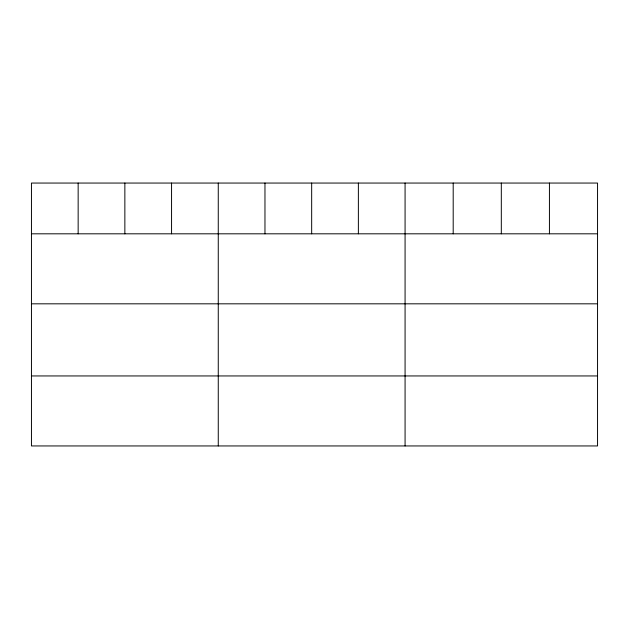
<?xml version="1.0" encoding="UTF-8"?>
<svg xmlns="http://www.w3.org/2000/svg" width="629" height="629" viewBox="0 0 629 629"><rect width="100%" height="100%" fill="white"/><g stroke="black" fill="none" stroke-linecap="round" stroke-linejoin="round"><path stroke-width="0.94" d="M597.55 233.815L597.55 445.945L31.45 445.945L31.45 183.055L597.55 183.055L597.55 233.815L31.45 233.815M31.45 303.823L597.55 303.823M31.45 375.945L597.55 375.945M549.431 183.055L549.431 233.815M501.313 183.055L501.313 233.815M453.195 183.055L453.195 233.815M405.076 183.055L405.076 445.945M358.373 183.055L358.373 233.815M311.669 183.055L311.669 233.815M264.966 183.055L264.966 233.815M218.263 183.055L218.263 445.945M171.56 183.055L171.56 233.815M124.857 183.055L124.857 233.815M78.153 183.055L78.153 233.815"/></g></svg>
